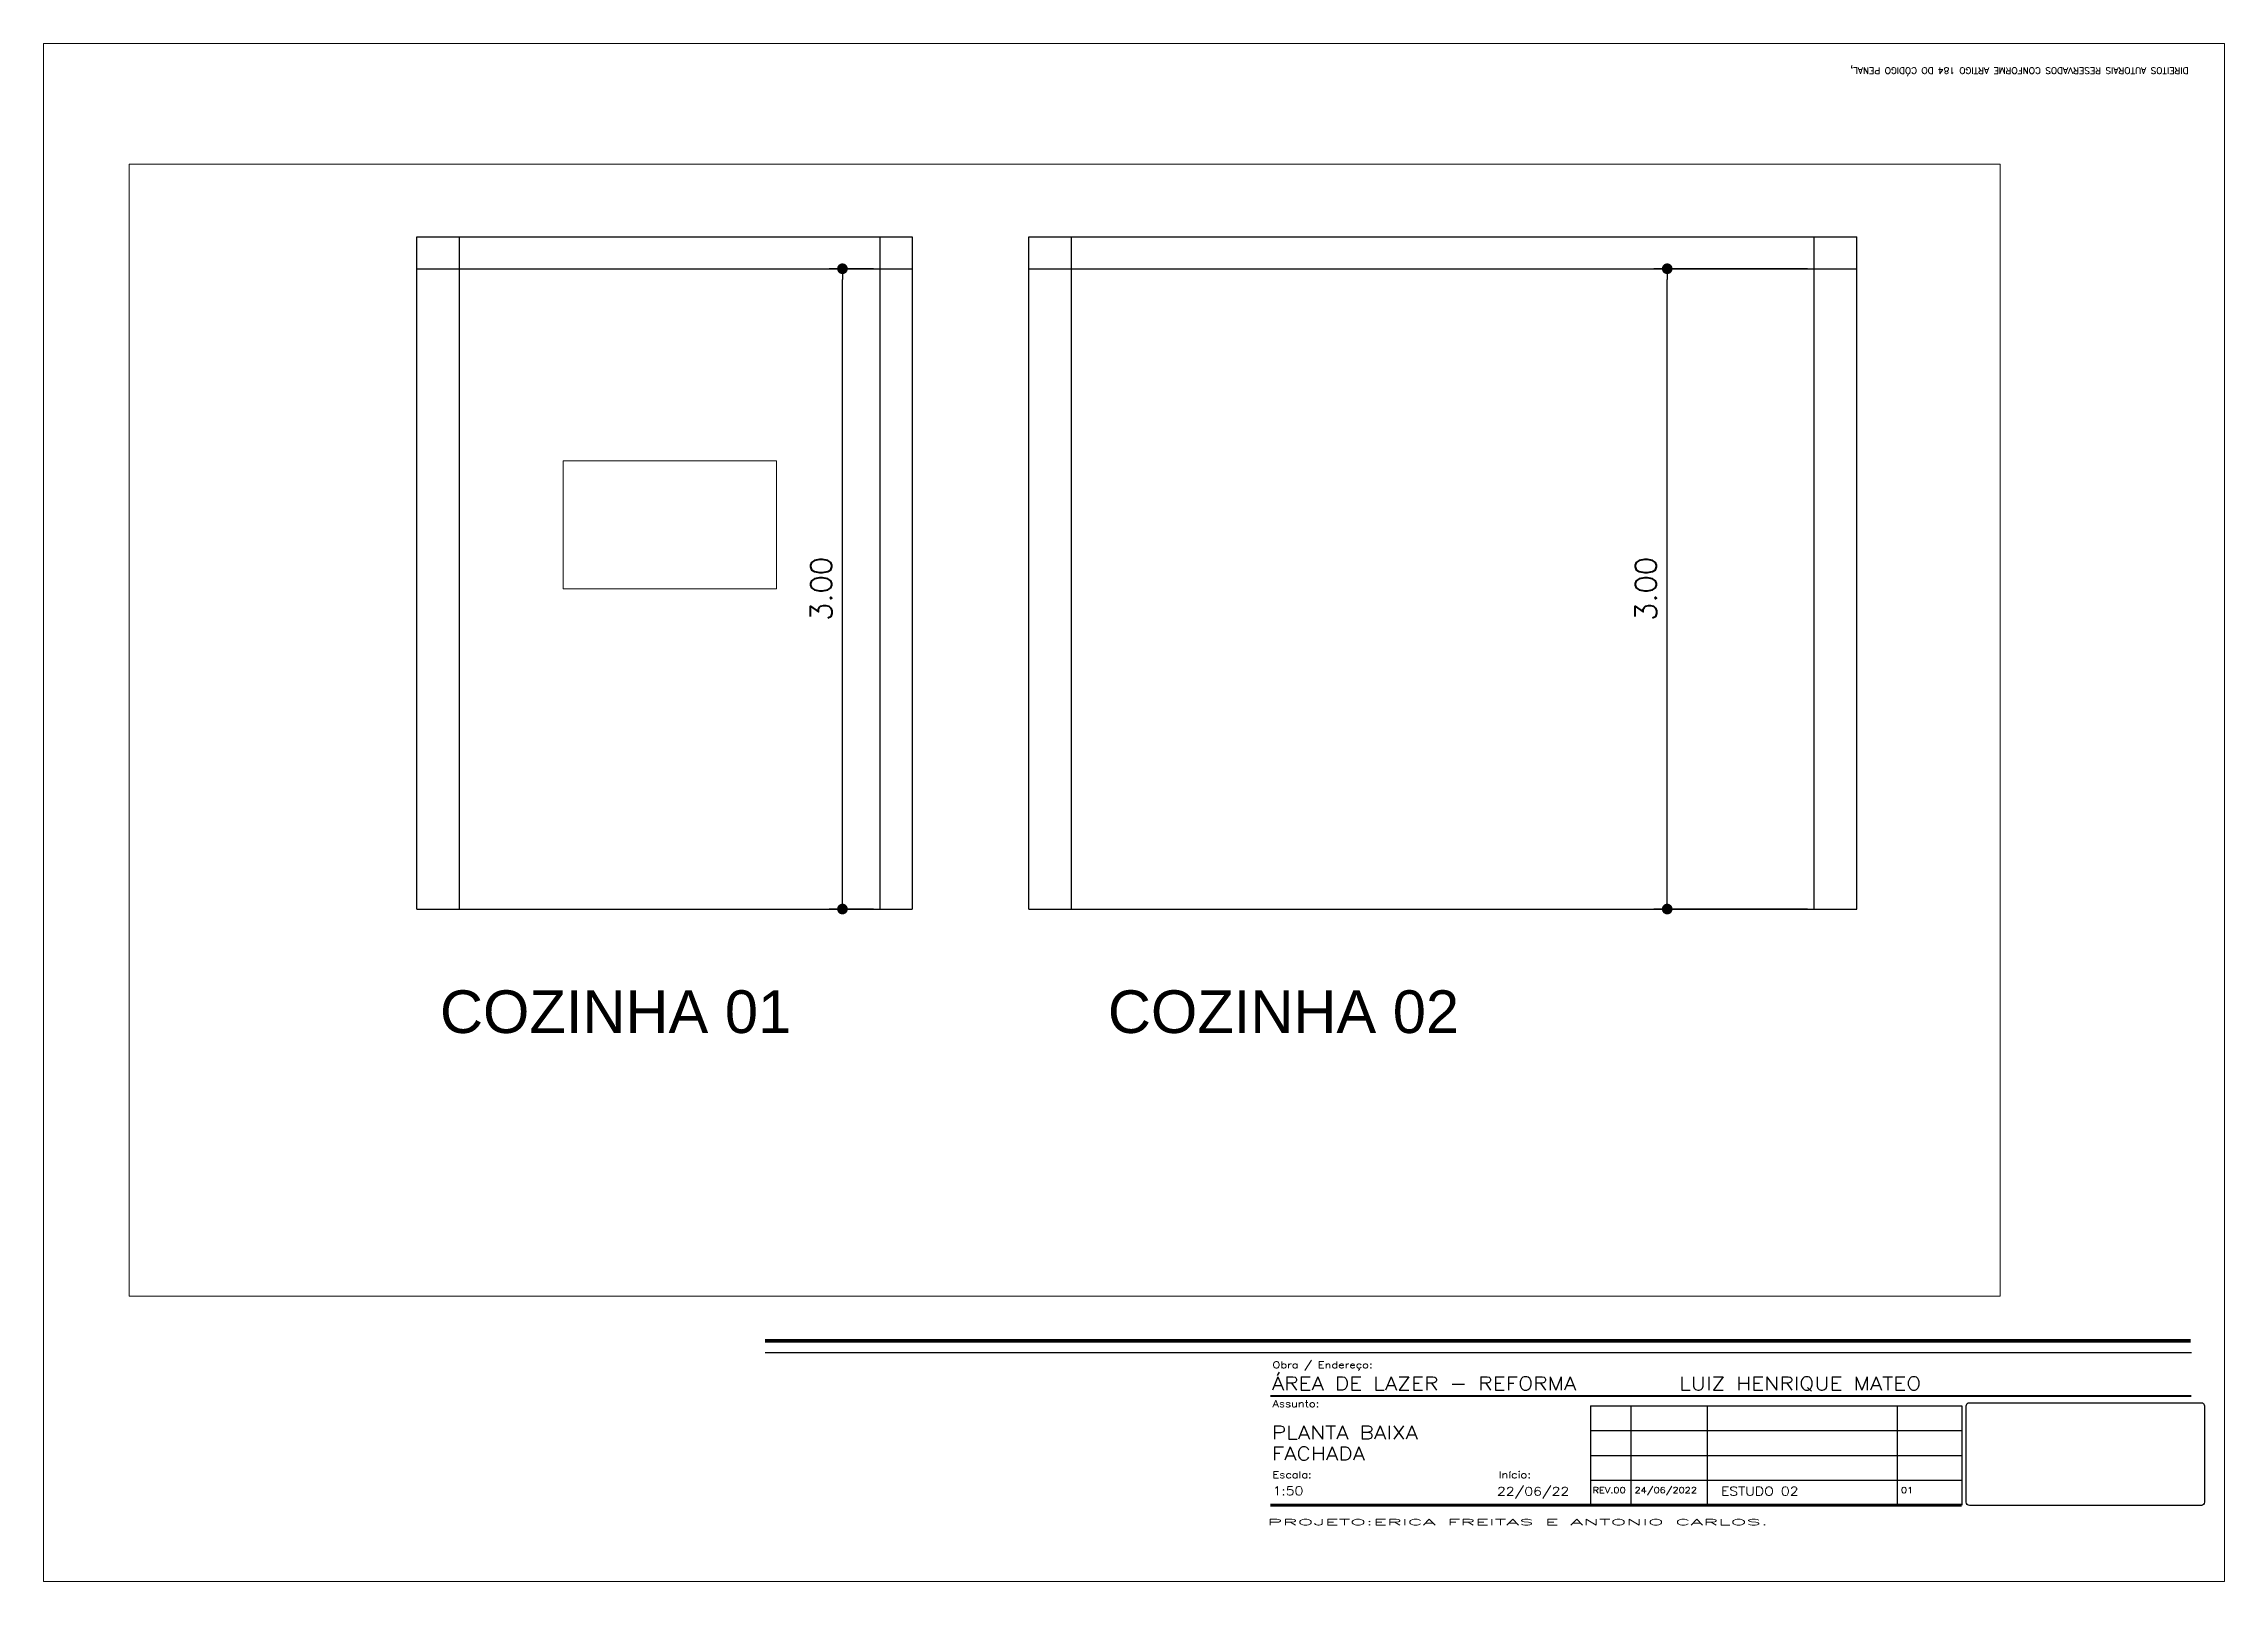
# Paper-space layout 'FL 5 COZINHA VISTA 1 E 2' of a CAD drawing. Header units: millimetres. Extents: x -34 to 375, y -49 to 239.
# The model-space entities are those that its viewports show. They can reach past a viewport. Long polylines and large blocks are cut down to what shows.
import ezdxf
from ezdxf.enums import TextEntityAlignment as Align

# ---------------------------------------------------------------- set-up
doc = ezdxf.new("R2010")
doc.units = ezdxf.units.MM
doc.header["$LTSCALE"] = 0.5
doc.header["$PDMODE"] = 3
for name, color, linetype, lineweight in [('ARQ cota interna', 1, 'Continuous', 18), ('ARQ Esquadria 2', 2, 'Continuous', 20), ('ARQ MURO', 3, 'Continuous', 30), ('TEXTO 01', 1, 'Continuous', 18)]:
    doc.layers.add(name, color=color, linetype=linetype, lineweight=lineweight)
doc.layers.add('ARQ TEXTO 02', color=3, linetype='Continuous')
doc.layers.add('VIEW PORT', color=5, linetype='Continuous', plot=False)
doc.styles.add('ARIAL 25', font='arial.ttf', dxfattribs={"height": 0.25})
doc.styles.add('CARIMBO', font='romans.shx')
doc.styles.add('ROMANS', font='romans.shx', dxfattribs={"height": 1.4})
doc.styles.add('RS', font='ROMANS.SHX', dxfattribs={"width": 1.1})
doc.styles.add('RS50', font='romans.shx', dxfattribs={"height": 0.1})
doc.dimstyles.new('Cota 50', dxfattribs={"dimscale": 0.05, "dimtxt": 0.1, "dimasz": 1, "dimexe": 1.25, "dimexo": 0.625, "dimgap": 1, "dimtad": 1, "dimzin": 4, "dimdsep": 46, "dimtxsty": 'RS50', "dimblk": 'DOT', "dimcen": 0.1, "dimclrd": 256, "dimclre": 256, "dimclrt": 256, "dimadec": 0, "dimazin": 0, "dimtfac": 1, "dimtix": 1, "dimtmove": 0, "dimatfit": 3, "dimldrblk": 'DOT', "dimfxl": 1.25, "dimarcsym": 0})

# ---------------------------------------------------------------- blocks, each defined once
blk = doc.blocks.new('_Dot')
at = {"color": 0, "linetype": 'ByBlock', "lineweight": -2}
blk.add_line((-0.5, 0), (-1, 0), dxfattribs=at)
at = {"color": 0, "linetype": 'ByBlock', "const_width": 0.5}
blk.add_lwpolyline([(-0.25, 0, 1), (0.25, 0, 1)], format="xyb", close=True, dxfattribs=at)
blk = doc.blocks.new('*D264')
at = {"layer": 'ARQ cota interna', "lineweight": -2, "transparency": 16777216}
for p, q in [((20.901, 60.078), (20.693, 60.078)), ((20.756, 57.128), (20.756, 60.028)), ((20.901, 57.078), (20.693, 57.078))]:
    blk.add_line(p, q, dxfattribs=at)
at = {"layer": 'DEFPOINTS', "color": 0, "transparency": 16777216}
for p in [(20.756, 60.078), (20.932, 60.078), (20.932, 57.078)]:
    blk.add_point(p, dxfattribs=at)
at = {"layer": 'ARQ cota interna', "lineweight": -2, "transparency": 16777216, "xscale": 0.05, "yscale": 0.05, "zscale": 0.05}
for p, rotation in [((20.756, 60.078), 90), ((20.756, 57.078), 270)]:
    blk.add_blockref('_Dot', p, dxfattribs=dict(at, rotation=rotation))
at = {"layer": 'ARQ cota interna', "transparency": 16777216, "insert": (20.656, 58.578), "char_height": 0.1, "attachment_point": 5, "rotation": 90, "style": 'RS50'}
blk.add_mtext('3.00', dxfattribs=at)
blk = doc.blocks.new('*D265')
at = {"layer": 'ARQ cota interna', "lineweight": -2, "transparency": 16777216}
for p, q in [((25.278, 60.078), (24.558, 60.078)), ((24.62, 57.128), (24.62, 60.028)), ((25.278, 57.078), (24.558, 57.078))]:
    blk.add_line(p, q, dxfattribs=at)
at = {"layer": 'DEFPOINTS', "color": 0, "transparency": 16777216}
for p in [(24.62, 60.078), (25.309, 60.078), (25.309, 57.078)]:
    blk.add_point(p, dxfattribs=at)
at = {"layer": 'ARQ cota interna', "lineweight": -2, "transparency": 16777216, "xscale": 0.05, "yscale": 0.05, "zscale": 0.05}
for p, rotation in [((24.62, 60.078), 90), ((24.62, 57.078), 270)]:
    blk.add_blockref('_Dot', p, dxfattribs=dict(at, rotation=rotation))
at = {"layer": 'ARQ cota interna', "transparency": 16777216, "insert": (24.52, 58.578), "char_height": 0.1, "attachment_point": 5, "rotation": 90, "style": 'RS50'}
blk.add_mtext('3.00', dxfattribs=at)

msp = doc.modelspace()

# ---------------------------------------------------------------- linework, layer by layer
at = {"layer": 'ARQ Esquadria 2'}
for p, q in [((19.44726, 59.17789), (20.44726, 59.17789)), ((19.44726, 58.57789), (19.44726, 59.17789)), ((20.44726, 58.57789), (20.44726, 59.17789)), ((19.44726, 58.57789), (20.44726, 58.57789))]:
    msp.add_line(p, q, dxfattribs=at)
at = {"layer": 'ARQ MURO'}
for p, q in [((18.76226, 60.22789), (21.08226, 60.22789)), ((18.76226, 57.07789), (18.76226, 60.22789)), ((18.96226, 57.07789), (18.96226, 60.22789)), ((20.93226, 57.07789), (20.93226, 60.22789)), ((21.08226, 60.22789), (21.08226, 57.07789)), ((21.62906, 60.22789), (25.50906, 60.22789)), ((21.62906, 57.07789), (21.62906, 60.22789)), ((21.82906, 57.07789), (21.82906, 60.22789)), ((25.30906, 57.07789), (25.30906, 60.22789)), ((25.50906, 57.07789), (25.50906, 60.22789)), ((18.76226, 60.07789), (21.08226, 60.07789)), ((21.62906, 60.07789), (25.50906, 60.07789)), ((18.76226, 57.07789), (21.08226, 57.07789)), ((21.62906, 57.07789), (25.50906, 57.07789))]:
    msp.add_line(p, q, dxfattribs=at)

# ---------------------------------------------------------------- texts
at = {"layer": 'ARQ TEXTO 02', "style": 'ARIAL 25'}
for s, p in [('COZINHA 01', (18.87033, 56.49721)), ('COZINHA 02', (21.99953, 56.49721))]:
    msp.add_text(s, height=0.2, dxfattribs=at).set_placement(p)

# ---------------------------------------------------------------- dimensions: what is measured, and where the dimension line sits
at = {"layer": 'ARQ cota interna'}
for base, p1, p2, picture, middle in [((20.7556, 60.07789), (20.93226, 57.07789), (20.93226, 60.07789), '*D264', (20.6556, 58.57789)), ((24.62016, 60.07789), (25.30906, 57.07789), (25.30906, 60.07789), '*D265', (24.52016, 58.57789))]:
    dim = msp.add_linear_dim(base=base, p1=p1, p2=p2, angle=90, dimstyle='Cota 50', dxfattribs=at)
    dim.commit()
    dim.dimension.update_dxf_attribs({"geometry": picture, "text_midpoint": middle})

psp = doc.layouts.new('FL 5 COZINHA VISTA 1 E 2')

# ---------------------------------------------------------------- linework, layer by layer
at = {"layer": 'TEXTO 01'}
psp.add_lwpolyline([(374.74, -48.73), (374.74, 239.45), (-33.93, 239.45), (-33.93, -48.73)], close=True, dxfattribs=at)
at = {"layer": 'VIEW PORT'}
psp.add_line((101.28, -5.81), (368.57, -5.81), dxfattribs=at)
psp.add_line((101.28, -5.81), (368.57, -5.81), dxfattribs=at)
at = {"layer": 'VIEW PORT', "color": 1}
for p, q in [((255.95, -15.83), (325.51, -15.83)), ((255.95, -15.83), (255.95, -34.42)), ((263.5, -15.83), (263.5, -34.42)), ((277.83, -15.83), (277.83, -34.42)), ((313.43, -15.83), (313.43, -34.42)), ((325.51, -15.83), (325.51, -34.42)), ((255.95, -20.48), (325.51, -20.48)), ((255.95, -25.13), (325.51, -25.13)), ((255.95, -29.77), (325.51, -29.77))]:
    psp.add_line(p, q, dxfattribs=at)
at = {"layer": 'VIEW PORT'}
for points, const_width in [([(101.28, -3.65), (368.44, -3.65)], 0.651), ([(101.28, -3.65), (368.44, -3.65)], 0.651), ([(195.96, -34.42), (325.51, -34.42)], 0.559)]:
    psp.add_lwpolyline(points, dxfattribs=dict(at, const_width=const_width))
at = {"layer": 'VIEW PORT', "color": 1}
for points, const_width in [([(195.96, -13.98), (368.57, -13.98)], 0.372), ([(195.96, -34.42), (325.51, -34.42)], 0.559)]:
    psp.add_lwpolyline(points, dxfattribs=dict(at, const_width=const_width))
at = {"layer": 'VIEW PORT'}
psp.add_lwpolyline([(326.36, -33.9), (326.36, -15.84, -0.414214), (326.95, -15.25), (370.43, -15.25, -0.414214), (371.01, -15.84), (371.01, -33.9, -0.414214), (370.43, -34.48), (326.95, -34.48, -0.414214)], format="xyb", close=True, dxfattribs=at)

# ---------------------------------------------------------------- texts
at = {"layer": 'TEXTO 01', "style": 'CARIMBO', "width": 1.2}
for s, height, p in [('Obra / Endereço:', 1.3011, (196.36, -8.8)), ('Assunto:', 1.301, (196.36, -16.1)), ('Escala:', 1.301, (196.36, -29.41)), ('Início:', 1.301, (238.74, -29.41)), ('1:50', 1.606, (196.36, -32.56)), ('22/06/22', 1.606, (238.43, -32.66)), ('REV.00', 1.115, (256.35, -32.19)), ('24/06/2022', 1.115, (264.2, -32.19)), ('ESTUDO 02', 1.606, (280.4, -32.63))]:
    psp.add_text(s, height=height, dxfattribs=at).set_placement(p)
at = {"layer": 'TEXTO 01', "style": 'CARIMBO', "width": 2.481263}
psp.add_text('PROJETO:ERICA FREITAS E ANTONIO CARLOS.', height=1.1152, dxfattribs=at).set_placement((195.41, -38.19), (289.23, -38.19), align=Align.FIT)
at = {"layer": 'VIEW PORT', "color": 1, "style": 'RS'}
psp.add_text('DIREITOS AUTORAIS RESERVADOS CONFORME ARTIGO 184 DO CÓDIGO PENAL,', height=1.225, rotation=180, dxfattribs=at).set_placement((368.01, 235))
at = {"layer": 'VIEW PORT', "color": 4, "style": 'ROMANS', "width": 1.2}
for s, p in [('ÁREA DE LAZER - REFORMA', (196.21, -12.87)), ('LUIZ HENRIQUE MATEO', (272.57, -12.87)), ('PLANTA BAIXA', (196.21, -22.1)), ('FACHADA', (196.21, -26.02))]:
    psp.add_text(s, height=2.5, dxfattribs=at).set_placement(p)
at = {"layer": 'VIEW PORT', "style": 'CARIMBO', "width": 1.2}
for s, height, p in [('Escala:', 1.301, (196.36, -29.41)), ('01', 1.115, (314.13, -32.19))]:
    psp.add_text(s, height=height, dxfattribs=at).set_placement(p)

# ---------------------------------------------------------------- viewports
at = {"layer": 'VIEW PORT', "view_target_point": (22.01854, 57.91638)}
psp.add_viewport(center=(157.43, 110.8), size=(350.64, 212.1139), view_center_point=(-0.22098, 0), view_height=5.3028467, dxfattribs=at)

doc.saveas('drawing.dxf')
